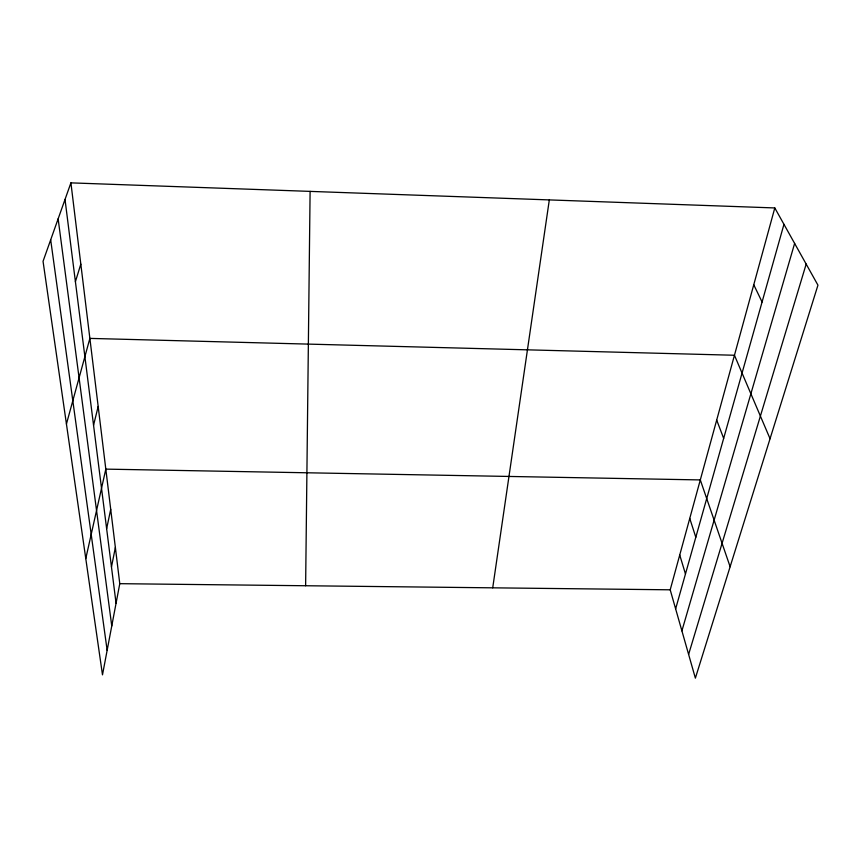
<?xml version="1.0" encoding="UTF-8"?>
<svg xmlns="http://www.w3.org/2000/svg" width="861" height="861" viewBox="0 0 861 861"><rect width="100%" height="100%" fill="white"/><g stroke="black" fill="none" stroke-linecap="round" stroke-linejoin="round"><path stroke-width="1.29" d="M305.623 585.749L310.1 191.379M492.718 587.837L549.318 199.903M70.914 182.866L119.776 583.672L102.491 674.852L43.05 261.313L70.914 182.866L774.803 207.942L817.95 285.163L695.376 678.134L670.202 589.807L774.803 207.942M111.467 566.99L115.363 547.478M106.635 528.697L110.714 509.346M85.777 558.585L105.817 469.127L700.305 479.921L730.128 566.742M93.558 425.237L98.176 406.467M66.437 424.032L89.878 338.395L734.455 355.249L770.057 438.723M675.637 608.867L783.962 224.323M681.901 630.855L794.628 243.426M688.617 654.392L806.176 264.079M75.413 281.665L80.816 264.144M119.776 583.672L670.202 589.807M753.762 284.787L762.082 301.985M716.696 420.071L723.66 438.367M689.758 518.43L695.806 537.253M679.738 555.011L685.464 573.964M50.681 239.832L107.141 650.292M58.139 218.823L111.758 625.979M65.016 199.451L116.063 603.303"/></g></svg>
